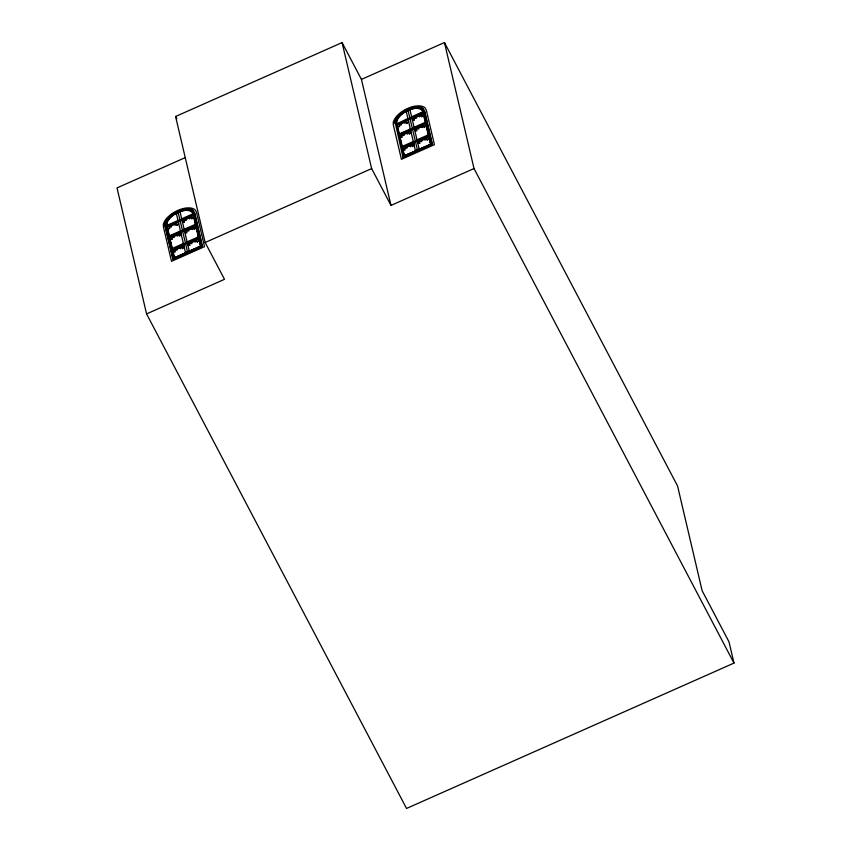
<?xml version="1.0" encoding="UTF-8"?>
<svg xmlns="http://www.w3.org/2000/svg" width="851" height="851" viewBox="0 0 851 851"><rect width="100%" height="100%" fill="white"/><g stroke="black" fill="none" stroke-linecap="round" stroke-linejoin="round"><path stroke-width="1.28" d="M165.051 225.685L165.062 223.419A16.18 8.18 -27.7 0 1 177.838 211.069A16.18 8.18 -27.7 0 1 193.454 210.825L194.613 213.027L202.453 246.482L173.093 259.512L165.051 225.685L173.093 259.512M165.243 226.058L165.254 223.792A16.18 8.18 -27.7 0 1 177.072 211.888M403.002 157.509L394.96 121.416A16.18 8.18 -27.7 0 1 407.735 109.066A16.18 8.18 -27.7 0 1 423.351 108.811L424.511 111.013L432.361 144.468L403.002 157.509L432.17 144.106L424.511 111.013M395.151 121.778L394.96 123.682M183.805 245.354L187.103 241.865L198.336 236.886L198.762 238.706L187.539 243.694L183.38 243.524L172.359 248.418L172.785 250.247L183.805 245.354L185.582 252.938L189.316 251.279L187.539 243.694M413.714 143.34L417.011 139.862L428.244 134.873L428.67 136.703L417.437 141.681L413.278 141.511L402.268 146.404L402.693 148.234L413.714 143.34L415.49 150.925L419.213 149.265L417.437 141.681M178.402 222.281L181.699 218.824L192.932 213.835L193.358 215.643L182.125 220.622L177.987 220.473L166.956 225.366L167.381 227.174L178.402 222.281L180.433 230.972L169.413 235.865L169.806 237.525L180.827 232.631L184.167 229.323L195.4 224.334L195.783 225.994L184.55 230.983L180.433 230.972M407.884 118.459L406.225 111.396L411.576 109.13A14.297 7.233 -27.7 0 1 422.841 111.821L423.255 113.63L412.033 118.619L407.884 118.459L396.874 123.895L397.279 125.161L408.299 120.268L411.607 116.81L422.841 111.821L430.446 144.287L404.47 155.818L396.853 123.352A14.297 7.233 -27.7 0 1 404.853 112.119L407.959 110.013L417.458 150.053M419.586 125.778L425.489 123.15L399.321 134.32L399.704 135.511L410.725 130.629L414.065 127.31L425.298 122.321L425.691 123.98L414.458 128.969L410.342 128.969L399.321 133.862M178.731 223.717L176.891 225.419A1.223 0.617 -27.7 0 0 176.742 224.441A1.223 0.617 -27.7 0 0 175.072 225.324A2.053 1.042 -27.7 0 0 172.902 224.972A2.053 1.042 -27.7 0 0 171.413 227.004A1.287 0.649 -27.7 0 0 169.604 227.547A1.287 0.649 -27.7 0 0 169.785 228.579L167.711 228.611M193.677 216.994L191.635 218.877A1.34 0.681 -27.7 0 0 191.432 217.782A1.34 0.681 -27.7 0 0 189.624 218.888A1.819 0.915 -27.7 0 0 187.741 218.537A1.819 0.915 -27.7 0 0 186.369 220.324A1.436 0.723 -27.7 0 0 184.295 220.856A1.436 0.723 -27.7 0 0 184.529 222.037L182.465 222.068M181.231 234.387L179.391 236.089A1.34 0.681 -27.7 0 0 179.189 234.993A1.34 0.681 -27.7 0 0 177.37 236.099A1.819 0.915 -27.7 0 0 175.497 235.748A1.819 0.915 -27.7 0 0 174.125 237.546A1.436 0.723 -27.7 0 0 172.051 238.067A1.436 0.723 -27.7 0 0 172.285 239.248L170.221 239.28M196.177 227.664L194.145 229.547A1.34 0.681 -27.7 0 0 193.932 228.44A1.34 0.681 -27.7 0 0 192.124 229.557A1.819 0.915 -27.7 0 0 190.252 229.206A1.819 0.915 -27.7 0 0 188.879 230.993A1.436 0.723 -27.7 0 0 186.794 231.515A1.436 0.723 -27.7 0 0 187.029 232.706L184.965 232.727M184.199 247.013L182.348 248.715A1.34 0.681 -27.7 0 0 182.146 247.609A1.34 0.681 -27.7 0 0 180.338 248.726A1.819 0.915 -27.7 0 0 178.455 248.375A1.819 0.915 -27.7 0 0 177.093 250.162A1.436 0.723 -27.7 0 0 175.008 250.683A1.436 0.723 -27.7 0 0 175.242 251.875L173.179 251.896M199.134 240.28L197.102 242.163A1.34 0.681 -27.7 0 0 196.9 241.067A1.34 0.681 -27.7 0 0 195.081 242.173A1.819 0.915 -27.7 0 0 193.209 241.822A1.819 0.915 -27.7 0 0 191.837 243.62A1.436 0.723 -27.7 0 0 189.762 244.141A1.436 0.723 -27.7 0 0 189.996 245.322L187.922 245.354M408.64 121.704L406.789 123.416A1.223 0.617 -27.7 0 0 406.65 122.427A1.223 0.617 -27.7 0 0 404.98 123.31A2.053 1.042 -27.7 0 0 402.81 122.959A2.053 1.042 -27.7 0 0 401.321 124.991A1.287 0.649 -27.7 0 0 399.502 125.544A1.287 0.649 -27.7 0 0 399.683 126.565L397.619 126.597M423.575 114.981L421.543 116.864A1.34 0.681 -27.7 0 0 421.341 115.768A1.34 0.681 -27.7 0 0 419.522 116.874A1.819 0.915 -27.7 0 0 417.65 116.523A1.819 0.915 -27.7 0 0 416.277 118.321A1.436 0.723 -27.7 0 0 414.203 118.842A1.436 0.723 -27.7 0 0 414.437 120.023L412.363 120.055M411.139 132.373L409.299 134.086A1.34 0.681 -27.7 0 0 409.086 132.979A1.34 0.681 -27.7 0 0 407.278 134.086A1.819 0.915 -27.7 0 0 405.406 133.735A1.819 0.915 -27.7 0 0 404.034 135.532A1.436 0.723 -27.7 0 0 401.949 136.054A1.436 0.723 -27.7 0 0 402.183 137.234L400.119 137.266M426.074 125.65L424.043 127.533A1.34 0.681 -27.7 0 0 423.841 126.437A1.34 0.681 -27.7 0 0 422.022 127.544A1.819 0.915 -27.7 0 0 420.149 127.193A1.819 0.915 -27.7 0 0 418.777 128.99A1.436 0.723 -27.7 0 0 416.703 129.512A1.436 0.723 -27.7 0 0 416.937 130.692L414.873 130.724M414.097 145L412.256 146.702A1.34 0.681 -27.7 0 0 412.054 145.606A1.34 0.681 -27.7 0 0 410.235 146.712A1.819 0.915 -27.7 0 0 408.363 146.361A1.819 0.915 -27.7 0 0 406.991 148.159A1.436 0.723 -27.7 0 0 404.916 148.68A1.436 0.723 -27.7 0 0 405.15 149.861L403.076 149.893M429.042 138.277L427 140.16A1.34 0.681 -27.7 0 0 426.798 139.053A1.34 0.681 -27.7 0 0 424.989 140.17A1.819 0.915 -27.7 0 0 423.107 139.809A1.819 0.915 -27.7 0 0 421.734 141.606A1.436 0.723 -27.7 0 0 419.66 142.128A1.436 0.723 -27.7 0 0 419.894 143.308L417.83 143.34M178.093 212.165L176.327 213.399L177.987 220.473M192.932 213.835A14.297 7.233 -27.7 0 0 181.667 211.144L174.944 214.133A14.297 7.233 -27.7 0 0 166.956 225.366L169.413 235.865M444.456 42.55L677.556 485.964L702.128 590.722L728.999 641.845L733.987 663.089L406.544 808.45L146.574 313.913L224.504 279.319L205.144 242.503L175.593 116.491L342.081 42.582L361.441 79.409L390.992 205.41L474.018 168.551L444.456 42.55L361.441 79.409M185.358 157.573L117.013 187.911L146.574 313.913M188.422 216.835L191.964 215.26M420.681 113.779L422.851 112.364L397.066 124.257M192.049 226.738L195.592 225.164L169.413 236.333L174.572 257.821L200.549 246.29L193.145 214.739L167.168 226.27M414.863 127.873L412.31 128.554M169.881 237.844L180.901 232.951M184.624 231.291L195.858 226.313M399.779 135.83L410.799 130.937M414.533 129.288L425.766 124.299M172.838 250.46L183.859 245.567M187.592 243.918L198.815 238.929M402.746 148.457L413.767 143.564M417.49 141.904L428.723 136.915M205.144 242.503L371.632 168.594L342.081 42.582M174.061 257.81L200.751 245.96L193.092 213.293A14.69 7.425 -27.7 0 0 178.008 211.825A14.69 7.425 -27.7 0 0 166.413 225.143L174.264 258.183L200.942 246.333L193.581 214.92M403.97 155.797L430.851 144.319L404.161 156.169L396.311 123.129A14.69 7.425 -27.7 0 1 407.916 109.811A14.69 7.425 -27.7 0 1 422.99 111.29L423.192 111.651A14.69 7.425 -27.7 0 0 409.278 109.694M172.902 259.151L202.261 246.109L194.613 213.027M187.56 252.056L178.061 212.016L180.04 211.739L181.699 218.824M474.018 168.551L733.987 663.089M428.457 135.788L402.48 147.319M396.311 123.129L404.161 156.169M371.632 168.594L390.992 205.41M175.593 116.491L176.806 118.8M193.092 213.293L193.283 213.665A14.69 7.425 -27.7 0 0 178.21 212.197A14.69 7.425 -27.7 0 0 166.605 225.515L174.264 258.183M198.549 237.801L172.572 249.332M422.99 111.29L430.851 144.319M409.948 109.726L411.607 116.81M412.033 118.619L414.065 127.31M414.458 128.969L417.011 139.862M408.299 120.268L410.342 128.969M410.725 130.629L413.278 141.511M182.125 220.622L184.167 229.323M184.55 230.983L187.103 241.865M180.827 232.631L183.38 243.524M395.385 120.938A16.18 8.18 -27.7 0 1 404.193 111.396M405.097 110.864A16.18 8.18 -27.7 0 1 406.98 109.875M407.937 109.428A16.18 8.18 -27.7 0 1 411.799 108.024M413.075 107.694A16.18 8.18 -27.7 0 1 423.543 109.183M396.502 123.501A14.69 7.425 -27.7 0 1 408.108 110.183M178.029 211.442A16.18 8.18 -27.7 0 1 181.901 210.027M183.167 209.708A16.18 8.18 -27.7 0 1 185.635 209.272M188.986 209.218A16.18 8.18 -27.7 0 1 193.645 211.186M163.413 224.313L163.413 226.802L171.508 261.342L204.517 246.684L196.421 212.144L195.358 210.133A18.211 9.212 -27.7 0 0 177.795 210.42A18.211 9.212 -27.7 0 0 163.413 224.313M393.322 122.31L393.311 124.789L401.417 159.328L434.425 144.67L426.319 110.141L425.266 108.12A18.211 9.212 -27.7 0 0 407.693 108.407A18.211 9.212 -27.7 0 0 393.322 122.31"/></g></svg>
